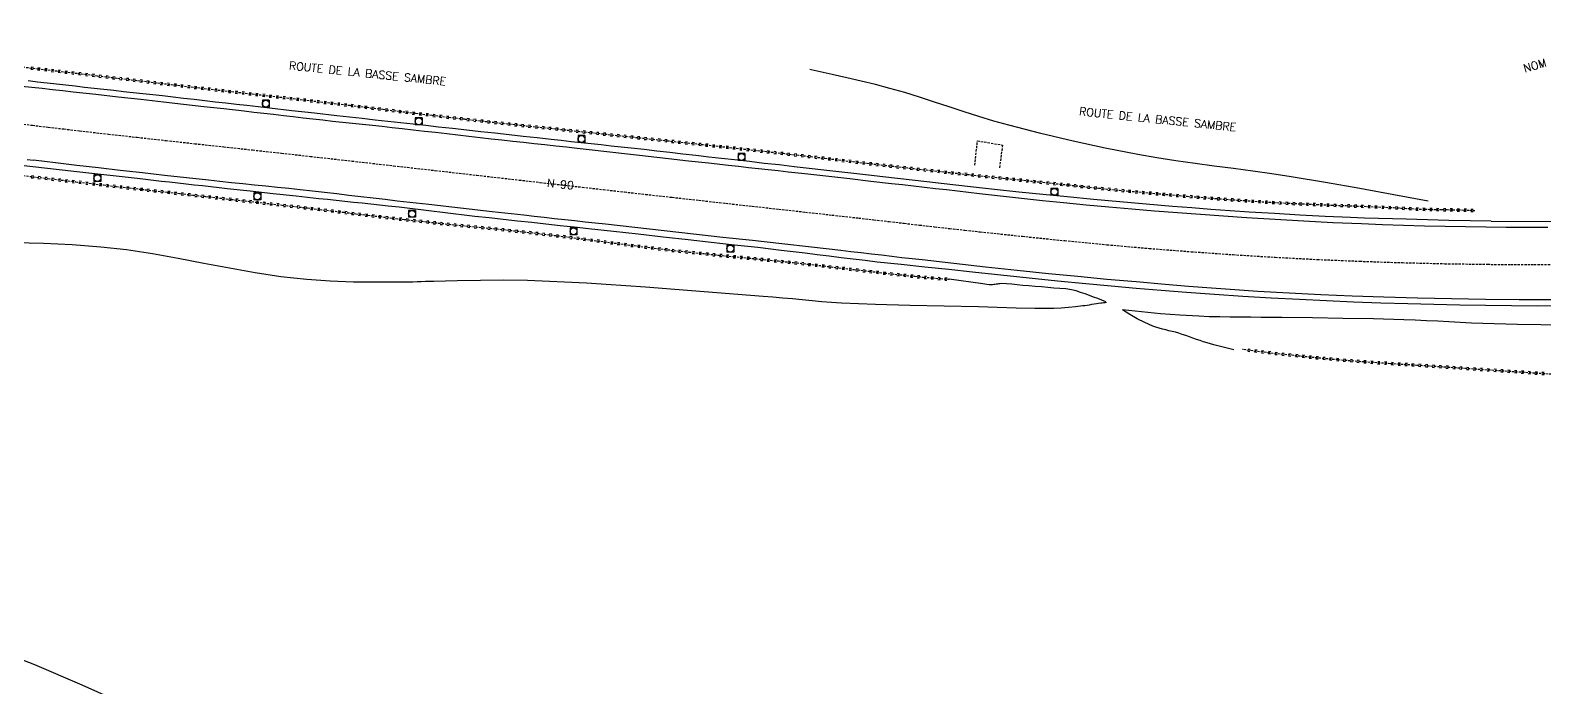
# Model space of a CAD drawing. Header units: millimetres. Extents: x 164000 to 165000, y 125000 to 126000.
# Drawn here: x 164341 to 164672.2, y 125843.6 to 125987.3 of the extents above; entities that cross this region are included whole.
import ezdxf
from ezdxf.enums import TextEntityAlignment as Align

# ---------------------------------------------------------------- set-up
doc = ezdxf.new("R2010")
doc.units = ezdxf.units.MM
doc.linetypes.add('DASHED', pattern=[0.75, 0.5, -0.25])
doc.layers.get('0').update_dxf_attribs({"linetype": 'CONTINUOUS'})
for name, color, linetype in [('W0001', 6, 'DASHED'), ('W0008', 7, 'CONTINUOUS'), ('W0051', 7, 'CONTINUOUS'), ('W0112', 1, 'DASHED'), ('W0211', 2, 'CONTINUOUS'), ('W0214', 2, 'CONTINUOUS'), ('W0220', 5, 'DASHED'), ('W0420', 7, 'CONTINUOUS'), ('W0989', 7, 'CONTINUOUS'), ('W0990', 7, 'CONTINUOUS')]:
    doc.layers.add(name, color=color, linetype=linetype)
doc.styles.get("Standard").update_dxf_attribs({"font": 'romans.shx', "width": 0.85})

# ---------------------------------------------------------------- blocks, each defined once
blk = doc.blocks.new('T420')
for p, q in [((0.75, 0.75), (-0.75, 0.75)), ((-0.75, 0.75), (-0.75, -0.75)), ((0.75, 0.75), (0.75, -0.75)), ((0.75, -0.75), (-0.75, -0.75))]:
    blk.add_line(p, q)
blk.add_ellipse((0, 0), major_axis=(-0.53, 0.53), ratio=1, start_param=3.926991, end_param=10.210176)
blk = doc.blocks.new('t220o')
at = {"color": 0, "linetype": 'Continuous'}
for p, q in [((-0.25, 0.25), (0.25, 0.25)), ((-0.25, -0.25), (0.25, -0.25))]:
    blk.add_line(p, q, dxfattribs=at)

msp = doc.modelspace()

# ---------------------------------------------------------------- linework, layer by layer
at = {"layer": 'W0001'}
msp.add_lwpolyline([(164338.1, 125966.93), (164341.53, 125966.51), (164344.95, 125966.1), (164348.37, 125965.7), (164351.8, 125965.3), (164358.11, 125964.58), (164364.42, 125963.88), (164370.73, 125963.18), (164377.04, 125962.49), (164383.35, 125961.8), (164389.66, 125961.11), (164395.98, 125960.42), (164402.29, 125959.71), (164411.39, 125958.69), (164420.5, 125957.66), (164429.6, 125956.63), (164438.7, 125955.59), (164443.31, 125955.07), (164447.92, 125954.55), (164452.53, 125954.02), (164457.14, 125953.5), (164461.75, 125952.98), (164466.36, 125952.46), (164470.97, 125951.94), (164475.58, 125951.42), (164481.4, 125950.77), (164487.23, 125950.12), (164493.05, 125949.47), (164498.88, 125948.83), (164504.7, 125948.18), (164510.53, 125947.54), (164516.35, 125946.89), (164522.18, 125946.24), (164525.5, 125945.86), (164528.82, 125945.48), (164532.14, 125945.09), (164535.46, 125944.71), (164538.78, 125944.32), (164542.11, 125943.95), (164545.43, 125943.58), (164548.75, 125943.22), (164557.99, 125942.25), (164567.23, 125941.3), (164576.48, 125940.41), (164585.73, 125939.6), (164594.9, 125938.89), (164604.08, 125938.24), (164613.27, 125937.67), (164622.46, 125937.19), (164631.76, 125936.8), (164641.06, 125936.49), (164650.36, 125936.27), (164659.67, 125936.13), (164664.76, 125936.09), (164669.86, 125936.07), (164674.95, 125936.08)], dxfattribs=at)
at = {"layer": 'W0008'}
for points in [[(164660.5, 125945.55), (164655.86, 125945.62), (164651.21, 125945.72), (164646.56, 125945.84), (164641.92, 125945.97), (164638.88, 125946.05), (164635.84, 125946.13), (164632.8, 125946.23), (164629.76, 125946.35), (164624.21, 125946.6), (164618.67, 125946.89), (164613.12, 125947.21), (164607.57, 125947.55), (164603.39, 125947.83), (164599.2, 125948.13), (164595.02, 125948.45), (164590.83, 125948.78), (164585.06, 125949.26), (164579.28, 125949.77), (164573.51, 125950.3), (164567.74, 125950.85), (164562.46, 125951.37), (164557.18, 125951.92), (164551.91, 125952.49), (164546.63, 125953.07), (164543.44, 125953.42), (164540.25, 125953.78), (164537.06, 125954.15), (164533.87, 125954.52), (164530.68, 125954.89), (164527.49, 125955.26), (164524.3, 125955.62), (164521.11, 125955.99), (164517.85, 125956.36), (164514.59, 125956.73), (164511.33, 125957.09), (164508.07, 125957.46), (164504.81, 125957.83), (164501.55, 125958.19), (164498.29, 125958.56), (164495.03, 125958.93), (164492.2, 125959.25), (164489.38, 125959.57), (164486.55, 125959.9), (164483.72, 125960.22), (164480.89, 125960.54), (164478.07, 125960.86), (164475.24, 125961.18), (164472.41, 125961.5), (164470.23, 125961.74), (164468.05, 125961.98), (164465.87, 125962.21), (164463.69, 125962.45), (164461.5, 125962.68), (164459.32, 125962.92), (164457.14, 125963.15), (164454.96, 125963.39), (164451.88, 125963.73), (164448.8, 125964.07), (164445.72, 125964.41), (164442.64, 125964.75), (164439.56, 125965.1), (164436.47, 125965.44), (164433.39, 125965.78), (164430.31, 125966.12), (164427.53, 125966.43), (164424.76, 125966.74), (164421.98, 125967.05), (164419.2, 125967.35), (164416.42, 125967.66), (164413.64, 125967.97), (164410.86, 125968.27), (164408.08, 125968.58), (164403.17, 125969.13), (164398.25, 125969.69), (164393.34, 125970.24), (164388.42, 125970.8), (164386.11, 125971.06), (164383.8, 125971.33), (164381.49, 125971.59), (164379.18, 125971.86), (164376.87, 125972.12), (164374.56, 125972.39), (164372.25, 125972.65), (164369.94, 125972.91), (164367.81, 125973.15), (164365.68, 125973.38), (164363.55, 125973.62), (164361.42, 125973.85), (164359.29, 125974.08), (164357.16, 125974.31), (164355.03, 125974.55), (164352.9, 125974.79), (164350.85, 125975.02), (164348.8, 125975.25), (164346.75, 125975.49), (164344.7, 125975.73), (164342.65, 125975.96), (164340.6, 125976.2)], [(164337.72, 125957.96), (164342.22, 125957.44), (164346.72, 125956.92), (164351.21, 125956.38)], [(164351.21, 125956.38), (164355.84, 125955.87), (164360.46, 125955.36), (164365.09, 125954.85), (164369.71, 125954.33), (164371.51, 125954.13), (164373.31, 125953.93), (164375.11, 125953.73), (164376.91, 125953.53), (164378.72, 125953.33), (164380.52, 125953.12), (164382.32, 125952.92), (164384.12, 125952.73), (164389.13, 125952.17), (164394.14, 125951.63), (164399.15, 125951.08), (164404.17, 125950.54), (164406.06, 125950.34), (164407.95, 125950.14), (164409.84, 125949.94), (164411.73, 125949.74), (164413.62, 125949.54), (164415.51, 125949.34), (164417.4, 125949.14), (164419.29, 125948.93), (164421.67, 125948.66), (164424.04, 125948.38), (164426.41, 125948.1), (164428.78, 125947.81), (164431.16, 125947.52), (164433.53, 125947.24), (164435.9, 125946.96), (164438.27, 125946.68), (164441.38, 125946.33), (164444.48, 125945.99), (164447.59, 125945.65), (164450.69, 125945.31), (164453.79, 125944.98), (164456.9, 125944.64), (164460, 125944.3), (164463.11, 125943.96), (164468.55, 125943.37), (164473.99, 125942.77), (164479.43, 125942.17), (164484.87, 125941.56), (164489.96, 125940.99), (164495.06, 125940.42), (164500.15, 125939.84), (164505.24, 125939.25), (164507.86, 125938.94), (164510.49, 125938.62), (164513.11, 125938.29), (164515.74, 125937.96), (164518.36, 125937.64), (164520.99, 125937.31), (164523.61, 125937), (164526.24, 125936.7), (164531.44, 125936.13), (164536.65, 125935.58), (164541.86, 125935.05), (164547.07, 125934.52), (164553.27, 125933.86), (164559.47, 125933.2), (164565.67, 125932.55), (164571.87, 125931.93), (164577.36, 125931.42), (164582.85, 125930.93), (164588.34, 125930.47), (164593.83, 125930.05), (164600.01, 125929.6), (164606.19, 125929.19), (164612.37, 125928.82), (164618.55, 125928.48), (164624.48, 125928.19), (164630.41, 125927.94), (164636.34, 125927.73), (164642.27, 125927.54), (164647.94, 125927.39), (164653.61, 125927.27), (164659.28, 125927.18), (164664.94, 125927.12), (164670.51, 125927.09), (164676.07, 125927.1)], [(164660.5, 125945.55), (164676.35, 125945.52)]]:
    msp.add_lwpolyline(points, dxfattribs=at)
at = {"layer": 'W0051'}
for points in [[(164672.84, 125944.16), (164668.15, 125944.16), (164663.73, 125944.18), (164659.31, 125944.24), (164654.89, 125944.31), (164650.46, 125944.4), (164645.88, 125944.5), (164641.29, 125944.62), (164636.71, 125944.77), (164632.13, 125944.94), (164625.83, 125945.22), (164619.54, 125945.55), (164613.25, 125945.91), (164606.96, 125946.29), (164601.94, 125946.63), (164596.92, 125946.99), (164591.91, 125947.38), (164586.89, 125947.77), (164581.9, 125948.19), (164576.91, 125948.61), (164571.92, 125949.06), (164566.94, 125949.54), (164562.35, 125950.01), (164557.77, 125950.52), (164553.2, 125951.04), (164548.62, 125951.56), (164546.21, 125951.83), (164543.81, 125952.1), (164541.4, 125952.38), (164539, 125952.65), (164536.59, 125952.92), (164534.19, 125953.2), (164531.78, 125953.47), (164529.38, 125953.74), (164524.81, 125954.26), (164520.24, 125954.78), (164515.67, 125955.29), (164511.1, 125955.8), (164508.93, 125956.04), (164506.76, 125956.28), (164504.59, 125956.52), (164502.42, 125956.76), (164500.25, 125957), (164498.08, 125957.24), (164495.91, 125957.47), (164493.74, 125957.71), (164489.35, 125958.2), (164484.95, 125958.69), (164480.56, 125959.18), (164476.16, 125959.67), (164474.22, 125959.89), (164472.29, 125960.11), (164470.35, 125960.34), (164468.41, 125960.56), (164466.47, 125960.79), (164464.53, 125961.01), (164462.6, 125961.23), (164460.66, 125961.45), (164458.3, 125961.71), (164455.95, 125961.97), (164453.59, 125962.23), (164451.24, 125962.48), (164448.88, 125962.74), (164446.53, 125963), (164444.18, 125963.25), (164441.82, 125963.51), (164439.39, 125963.79), (164436.95, 125964.07), (164434.52, 125964.34), (164432.09, 125964.62), (164429.65, 125964.9), (164427.22, 125965.18), (164424.79, 125965.46), (164422.35, 125965.73), (164420.18, 125965.97), (164418.01, 125966.21), (164415.84, 125966.44), (164413.67, 125966.67), (164411.49, 125966.9), (164409.32, 125967.14), (164407.15, 125967.37), (164404.98, 125967.61), (164402.83, 125967.85), (164400.69, 125968.09), (164398.54, 125968.34), (164396.4, 125968.59), (164394.25, 125968.83), (164392.1, 125969.08), (164389.96, 125969.33), (164387.81, 125969.57), (164383.4, 125970.07), (164378.98, 125970.57), (164374.56, 125971.06), (164370.15, 125971.55), (164365.21, 125972.11), (164360.28, 125972.67), (164355.34, 125973.22), (164350.4, 125973.77), (164348.15, 125974.02), (164345.9, 125974.27), (164343.65, 125974.51), (164341.4, 125974.75), (164339.14, 125975)], [(164340.34, 125959.06), (164341.78, 125958.88)], [(164675.22, 125928.36), (164670.93, 125928.35), (164666.63, 125928.37), (164659.22, 125928.44), (164651.81, 125928.56), (164644.41, 125928.72), (164637, 125928.93), (164630.12, 125929.18), (164623.23, 125929.48), (164616.35, 125929.83), (164609.48, 125930.22), (164604.41, 125930.55), (164599.34, 125930.92), (164594.28, 125931.31), (164589.22, 125931.72), (164582.84, 125932.27), (164576.47, 125932.84), (164570.09, 125933.45), (164563.72, 125934.07), (164556.81, 125934.79), (164549.91, 125935.54), (164543, 125936.31), (164536.1, 125937.08), (164533.87, 125937.33), (164531.64, 125937.58), (164529.41, 125937.84), (164527.18, 125938.1), (164524.96, 125938.35), (164522.73, 125938.61), (164520.5, 125938.87), (164518.27, 125939.12), (164511.83, 125939.85), (164505.39, 125940.58), (164498.95, 125941.3), (164492.51, 125942.02), (164486.08, 125942.74), (164479.66, 125943.45), (164473.23, 125944.16), (164466.81, 125944.87), (164464.58, 125945.12), (164462.35, 125945.37), (164460.12, 125945.61), (164457.9, 125945.86), (164455.67, 125946.1), (164453.44, 125946.35), (164451.21, 125946.6), (164448.98, 125946.85), (164442.06, 125947.62), (164435.14, 125948.39), (164428.22, 125949.17), (164421.3, 125949.96), (164418.65, 125950.26), (164416, 125950.57), (164413.35, 125950.88), (164410.7, 125951.19), (164408.04, 125951.51), (164405.39, 125951.81), (164402.74, 125952.12), (164400.09, 125952.41), (164397.58, 125952.68), (164395.07, 125952.94), (164392.56, 125953.2), (164390.05, 125953.45), (164387.54, 125953.71), (164385.03, 125953.96), (164382.52, 125954.22), (164380.01, 125954.49), (164375.19, 125955.01), (164370.37, 125955.55), (164365.55, 125956.09), (164360.73, 125956.64), (164355.99, 125957.19), (164351.25, 125957.75), (164346.52, 125958.31), (164341.78, 125958.88)]]:
    msp.add_lwpolyline(points, dxfattribs=at)
at = {"layer": 'W0112'}
msp.add_lwpolyline([(164547.59, 125957.78), (164548.16, 125963.12), (164553.62, 125962.19), (164552.96, 125957.09)], dxfattribs=at)
at = {"layer": 'W0211'}
for points in [[(164646.68, 125949.91), (164639.21, 125951.33), (164631.73, 125952.69), (164624.24, 125954), (164616.73, 125955.24), (164612.55, 125955.88), (164608.35, 125956.47), (164604.15, 125957.03), (164599.95, 125957.58), (164595.75, 125958.13), (164591.55, 125958.73), (164587.37, 125959.38), (164583.19, 125960.11), (164576.11, 125961.51), (164569.05, 125963.04), (164562.03, 125964.71), (164555.04, 125966.51), (164551.75, 125967.43), (164548.49, 125968.42), (164545.24, 125969.46), (164541.99, 125970.53), (164538.75, 125971.59), (164535.51, 125972.64), (164532.25, 125973.64), (164528.97, 125974.58), (164525.84, 125975.4), (164522.7, 125976.16), (164519.56, 125976.88), (164516.41, 125977.6), (164511.8, 125978.63), (164511.51, 125978.7)], [(164337.66, 125940.86), (164343.93, 125940.76), (164350.19, 125940.47), (164356.44, 125939.98), (164362.11, 125939.33), (164367.75, 125938.47), (164373.37, 125937.48), (164378.98, 125936.41), (164384.58, 125935.34), (164390.2, 125934.35), (164395.84, 125933.5), (164401.52, 125932.85), (164406.63, 125932.49), (164411.75, 125932.33), (164416.86, 125932.28), (164421.98, 125932.27), (164422.89, 125932.28), (164423.8, 125932.3), (164424.72, 125932.32), (164425.63, 125932.36), (164426.54, 125932.39), (164427.45, 125932.43), (164428.36, 125932.46), (164429.27, 125932.48), (164434.39, 125932.58), (164439.51, 125932.68), (164444.62, 125932.72), (164449.74, 125932.64), (164462.65, 125932.08), (164475.54, 125931.21), (164488.41, 125930.2), (164501.28, 125929.19), (164503.42, 125929.02), (164505.56, 125928.83), (164507.7, 125928.63), (164509.84, 125928.42), (164511.98, 125928.23), (164514.12, 125928.04), (164516.26, 125927.88), (164518.4, 125927.74), (164525.88, 125927.41), (164533.37, 125927.22), (164540.86, 125927.08), (164548.35, 125926.92), (164552.47, 125926.79), (164556.6, 125926.62), (164560.73, 125926.52), (164564.87, 125926.56), (164566.45, 125926.64), (164568.03, 125926.76), (164569.6, 125926.92), (164571.18, 125927.1), (164571.67, 125927.16), (164572.17, 125927.23), (164572.66, 125927.31), (164573.16, 125927.39), (164573.65, 125927.47), (164574.15, 125927.55), (164574.64, 125927.62), (164575.14, 125927.69), (164575.44, 125927.73), (164575.75, 125927.77), (164576.06, 125927.8), (164576.38, 125927.84)], [(164676.41, 125922.83), (164671.31, 125922.88), (164666.21, 125922.96), (164661.11, 125923.1), (164658.64, 125923.18), (164656.18, 125923.29), (164653.72, 125923.42), (164651.26, 125923.55), (164648.8, 125923.68), (164646.34, 125923.81), (164643.88, 125923.92), (164641.42, 125924.01), (164634.75, 125924.19), (164628.08, 125924.31), (164621.41, 125924.4), (164614.74, 125924.5), (164612.47, 125924.53), (164610.2, 125924.54), (164607.93, 125924.55), (164605.66, 125924.56), (164603.39, 125924.58), (164601.12, 125924.62), (164598.85, 125924.69), (164596.58, 125924.78), (164592.39, 125925.02), (164588.2, 125925.34), (164584.02, 125925.72), (164579.85, 125926.18)]]:
    msp.add_lwpolyline(points, dxfattribs=at)
at = {"layer": 'W0214'}
for points in [[(164549.32, 125931.9), (164541.98, 125932.85)], [(164576.21, 125927.9), (164575.33, 125928.27), (164574.45, 125928.63), (164573.56, 125928.98), (164572.66, 125929.3), (164571.69, 125929.65), (164570.72, 125929.99), (164569.74, 125930.3), (164568.73, 125930.54), (164567.45, 125930.75), (164566.15, 125930.87), (164564.85, 125930.95), (164563.55, 125931.05), (164562.18, 125931.18), (164560.8, 125931.29), (164559.42, 125931.41), (164558.05, 125931.52), (164556.87, 125931.64), (164555.7, 125931.78), (164554.52, 125931.89), (164553.34, 125931.91), (164553.07, 125931.9), (164552.79, 125931.87), (164552.52, 125931.82), (164552.25, 125931.78), (164551.98, 125931.73), (164551.71, 125931.69), (164551.44, 125931.66), (164551.16, 125931.65), (164550.7, 125931.67), (164550.23, 125931.72), (164549.77, 125931.79), (164549.32, 125931.9)], [(164604.21, 125917.45), (164602.74, 125917.78), (164601.28, 125918.14), (164599.83, 125918.52), (164598.38, 125918.94), (164597.6, 125919.19), (164596.82, 125919.45), (164596.04, 125919.72), (164595.27, 125920), (164594.49, 125920.28), (164593.72, 125920.56), (164592.94, 125920.83), (164592.16, 125921.08), (164591.45, 125921.28), (164590.74, 125921.46), (164590.03, 125921.63), (164589.32, 125921.8), (164588.61, 125921.97), (164587.9, 125922.16), (164587.19, 125922.38), (164586.5, 125922.63), (164584.77, 125923.38), (164583.08, 125924.22), (164581.44, 125925.16), (164579.85, 125926.18)], [(164337.68, 125850.37), (164341.95, 125848.67), (164352.3, 125844.27), (164362.58, 125839.68)]]:
    msp.add_lwpolyline(points, dxfattribs=at)
at = {"layer": 'W0220'}
for points in [[(164335.66, 125979.68), (164342.67, 125978.87), (164347.04, 125978.36), (164351.41, 125977.85), (164355.77, 125977.33), (164360.14, 125976.81), (164364.5, 125976.29), (164368.87, 125975.77), (164373.24, 125975.25), (164377.6, 125974.74), (164381.34, 125974.3), (164385.08, 125973.87), (164388.82, 125973.44), (164392.56, 125973.01), (164396.3, 125972.59), (164400.04, 125972.15), (164403.78, 125971.72), (164407.52, 125971.28), (164411.09, 125970.86), (164414.65, 125970.43), (164418.22, 125970), (164421.78, 125969.56), (164425.35, 125969.13), (164428.91, 125968.7), (164432.48, 125968.28), (164436.05, 125967.87), (164440.53, 125967.37), (164445.01, 125966.88), (164449.49, 125966.4), (164453.97, 125965.93), (164458.46, 125965.46), (164462.94, 125964.99), (164467.42, 125964.51), (164471.9, 125964.03), (164480.31, 125963.13), (164488.71, 125962.23), (164497.11, 125961.32), (164505.51, 125960.38), (164508.6, 125960.03), (164511.68, 125959.67), (164514.77, 125959.3), (164517.85, 125958.94), (164520.94, 125958.57), (164524.02, 125958.21), (164527.11, 125957.85), (164530.2, 125957.5), (164538.05, 125956.63), (164545.9, 125955.78), (164553.76, 125954.95), (164561.61, 125954.13), (164568.15, 125953.46), (164574.69, 125952.78), (164581.23, 125952.14), (164587.78, 125951.54), (164594.03, 125951), (164600.29, 125950.51), (164606.56, 125950.05), (164612.82, 125949.65), (164616.01, 125949.48), (164619.19, 125949.33), (164622.38, 125949.19), (164625.57, 125949.07), (164628.75, 125948.95), (164631.94, 125948.83), (164635.13, 125948.7), (164638.31, 125948.56), (164639.12, 125948.52), (164639.93, 125948.47), (164640.74, 125948.43), (164641.54, 125948.38), (164642.35, 125948.33), (164643.16, 125948.29), (164643.97, 125948.25), (164644.78, 125948.21), (164645.99, 125948.17), (164647.2, 125948.14), (164648.41, 125948.12), (164649.63, 125948.1), (164650.84, 125948.08), (164652.05, 125948.05), (164653.26, 125948.03), (164654.48, 125947.99), (164655.13, 125947.97), (164655.78, 125947.94), (164656.43, 125947.91), (164657.08, 125947.88)], [(164338.7, 125955.61), (164344.82, 125954.89), (164350.94, 125954.17), (164357.06, 125953.46), (164359.86, 125953.15), (164362.65, 125952.83), (164365.44, 125952.51), (164368.24, 125952.2), (164371.03, 125951.89), (164373.83, 125951.58), (164376.62, 125951.26), (164379.42, 125950.95), (164384.98, 125950.32), (164390.53, 125949.7), (164396.09, 125949.07), (164401.65, 125948.44), (164404.29, 125948.13), (164406.93, 125947.81), (164409.57, 125947.5), (164412.21, 125947.18), (164414.86, 125946.86), (164417.5, 125946.55), (164420.14, 125946.24), (164422.78, 125945.94), (164426.51, 125945.53), (164430.25, 125945.14), (164433.98, 125944.76), (164437.71, 125944.39), (164441.45, 125944.01), (164445.18, 125943.63), (164448.91, 125943.23), (164452.64, 125942.81), (164456.29, 125942.38), (164459.94, 125941.92), (164463.58, 125941.45), (164467.23, 125940.98), (164470.87, 125940.5), (164474.52, 125940.04), (164478.16, 125939.58), (164481.81, 125939.16), (164485.07, 125938.8), (164488.33, 125938.46), (164491.58, 125938.13), (164494.84, 125937.82), (164498.1, 125937.5), (164501.36, 125937.18), (164504.62, 125936.86), (164507.87, 125936.52), (164511.21, 125936.15), (164514.53, 125935.77), (164517.86, 125935.38), (164521.19, 125934.99), (164524.52, 125934.6), (164527.85, 125934.22), (164531.18, 125933.85), (164534.52, 125933.51), (164536.38, 125933.32), (164538.25, 125933.16), (164540.11, 125933), (164541.98, 125932.85)], [(164676.69, 125911.91), (164670.01, 125912.34), (164663.33, 125912.78), (164656.65, 125913.23), (164649.97, 125913.68), (164644.22, 125914.05), (164638.47, 125914.41), (164632.73, 125914.79), (164626.99, 125915.25), (164622.51, 125915.66), (164618.05, 125916.11), (164613.58, 125916.59), (164609.12, 125917.11), (164608.35, 125917.2), (164607.58, 125917.3), (164606.82, 125917.41), (164606.05, 125917.52)]]:
    msp.add_lwpolyline(points, dxfattribs=at)

# ---------------------------------------------------------------- block references
for p, rotation in [((164341.44, 125979.01), 353.4296761662619), ((164342.93, 125978.84), 353.3557073492346), ((164344.42, 125978.67), 353.3557073492346), ((164345.91, 125978.49), 353.3557073492346), ((164347.4, 125978.32), 353.2857095146016), ((164348.89, 125978.14), 353.2857095146016), ((164350.38, 125977.97), 353.2857095146016), ((164351.87, 125977.79), 353.2350569211965), ((164353.36, 125977.62), 353.2350569211965), ((164354.85, 125977.44), 353.2350569211965), ((164356.34, 125977.26), 353.2037496048158), ((164357.83, 125977.08), 353.2037496048158), ((164359.32, 125976.91), 353.2037496048158), ((164360.81, 125976.73), 353.1961492549994), ((164362.3, 125976.55), 353.1961492549994), ((164363.79, 125976.37), 353.1961492549994), ((164365.28, 125976.2), 353.2122559045033), ((164366.77, 125976.02), 353.2122559045033), ((164368.25, 125975.84), 353.2122559045033), ((164369.74, 125975.67), 353.247707906728), ((164371.23, 125975.49), 353.247707906728), ((164372.72, 125975.31), 353.247707906728), ((164374.21, 125975.14), 353.3025052377919), ((164375.7, 125974.96), 353.3025052377919), ((164377.19, 125974.79), 353.3025052377919), ((164378.68, 125974.61), 353.363317218145), ((164380.17, 125974.44), 353.363317218145), ((164381.66, 125974.27), 353.4148101808984), ((164383.15, 125974.09), 353.4148101808984), ((164384.64, 125973.92), 353.4148101808984), ((164386.13, 125973.75), 353.4486297132162), ((164387.62, 125973.58), 353.4486297132162), ((164389.11, 125973.41), 353.4647757954742), ((164390.6, 125973.24), 353.4647757954742), ((164392.09, 125973.07), 353.4647757954742), ((164393.58, 125972.9), 353.4598179031372), ((164395.07, 125972.73), 353.4598179031372), ((164396.56, 125972.56), 353.4337560484518), ((164398.05, 125972.38), 353.4337560484518), ((164399.54, 125972.21), 353.4337560484518), ((164401.03, 125972.04), 353.3900207863907), ((164402.52, 125971.87), 353.3900207863907), ((164404.01, 125971.69), 353.3286121403089), ((164405.5, 125971.52), 353.3286121403089), ((164406.99, 125971.35), 353.3286121403089), ((164408.48, 125971.17), 353.2321397277373), ((164409.97, 125970.99), 353.2321397277373), ((164411.46, 125970.82), 353.1257251949608), ((164412.95, 125970.64), 353.1257251949608), ((164414.44, 125970.46), 353.1257251949608), ((164415.93, 125970.28), 353.0622863417314), ((164417.42, 125970.09), 353.0622863417314), ((164418.91, 125969.91), 353.0418233773128), ((164420.4, 125969.73), 353.0418233773128), ((164421.89, 125969.55), 353.0718379777097), ((164423.38, 125969.37), 353.0718379777097), ((164424.86, 125969.19), 353.0718379777097), ((164426.35, 125969.01), 353.152329604327), ((164427.84, 125968.83), 353.152329604327), ((164429.33, 125968.65), 353.2757956738111), ((164430.82, 125968.48), 353.2757956738111), ((164432.31, 125968.3), 353.2757956738111), ((164433.8, 125968.13), 353.4422357812577), ((164435.29, 125967.96), 353.4422357812577), ((164436.78, 125967.79), 353.6190889317859), ((164438.27, 125967.62), 353.6190889317859), ((164439.76, 125967.45), 353.6190889317859), ((164441.26, 125967.29), 353.7738154542381), ((164442.75, 125967.13), 353.7738154542381), ((164444.24, 125966.96), 353.7738154542381), ((164445.73, 125966.8), 353.8929579911194), ((164447.22, 125966.64), 353.8929579911194), ((164448.71, 125966.48), 353.8929579911194), ((164450.2, 125966.33), 353.9765162756829), ((164451.7, 125966.17), 353.9765162756829), ((164453.19, 125966.01), 353.9765162756829), ((164454.68, 125965.85), 354.0153127342285), ((164456.17, 125965.7), 354.0153127342285), ((164457.66, 125965.54), 354.0153127342285), ((164459.15, 125965.38), 354.009346854354), ((164460.65, 125965.23), 354.009346854354), ((164462.14, 125965.07), 354.009346854354), ((164463.63, 125964.91), 353.9677953535313), ((164465.12, 125964.76), 353.9677953535313), ((164466.61, 125964.6), 353.9677953535313), ((164468.1, 125964.44), 353.8906583271671), ((164469.6, 125964.28), 353.8906583271671), ((164471.09, 125964.12), 353.8906583271671), ((164472.58, 125963.96), 353.8630197797958), ((164474.07, 125963.8), 353.8630197797958), ((164475.56, 125963.64), 353.8630197797958), ((164477.05, 125963.48), 353.8630197797958), ((164478.54, 125963.32), 353.8630197797958), ((164480.04, 125963.16), 353.8630197797958), ((164481.53, 125963), 353.8685376728876), ((164483.02, 125962.84), 353.8685376728876), ((164484.51, 125962.68), 353.8685376728876), ((164486, 125962.52), 353.8685376728876), ((164487.49, 125962.36), 353.8685376728876), ((164488.98, 125962.2), 353.7990179525244), ((164490.48, 125962.04), 353.7990179525244), ((164491.97, 125961.87), 353.7990179525244), ((164493.46, 125961.71), 353.7990179525244), ((164494.95, 125961.55), 353.7990179525244), ((164496.44, 125961.39), 353.7990179525244), ((164497.93, 125961.22), 353.6544613128872), ((164499.42, 125961.06), 353.6544613128872), ((164500.91, 125960.89), 353.6544613128872), ((164502.4, 125960.73), 353.6544613128872), ((164503.89, 125960.56), 353.6544613128872), ((164505.39, 125960.39), 353.6544613128872), ((164506.88, 125960.22), 353.4881271281544), ((164508.37, 125960.05), 353.4881271281544), ((164509.86, 125959.88), 353.349743934503), ((164511.35, 125959.71), 353.349743934503), ((164512.84, 125959.53), 353.2563791297641), ((164514.33, 125959.36), 353.2563791297641), ((164515.81, 125959.18), 353.208033048866), ((164517.3, 125959), 353.208033048866), ((164518.79, 125958.82), 353.2137612394259), ((164520.28, 125958.65), 353.2137612394259), ((164521.77, 125958.47), 353.2735635842715), ((164523.26, 125958.3), 353.2735635842715), ((164524.75, 125958.12), 353.3783843444442), ((164526.24, 125957.95), 353.3783843444442), ((164527.73, 125957.78), 353.5282231443172), ((164529.22, 125957.61), 353.5282231443172), ((164530.71, 125957.44), 353.6902999229619), ((164532.2, 125957.28), 353.6902999229619), ((164533.7, 125957.11), 353.6902999229619), ((164535.19, 125956.95), 353.6902999229619), ((164536.68, 125956.78), 353.6902999229619), ((164538.17, 125956.62), 353.8367980646428), ((164539.66, 125956.45), 353.8367980646428), ((164541.15, 125956.29), 353.8367980646428), ((164542.64, 125956.13), 353.8367980646428), ((164341.51, 125955.27), 353.2874631189982), ((164343, 125955.1), 353.2874631189982), ((164344.49, 125954.92), 353.2874631189982), ((164345.98, 125954.75), 353.3515183405196), ((164347.47, 125954.58), 353.3515183405196), ((164348.96, 125954.4), 353.3515183405196), ((164350.45, 125954.23), 353.3515183405196), ((164351.94, 125954.06), 353.4155722592592), ((164353.43, 125953.88), 353.4155722592592), ((164354.92, 125953.71), 353.4155722592592), ((164356.41, 125953.54), 353.4155722592592), ((164357.9, 125953.37), 353.4769969253415), ((164359.39, 125953.2), 353.4769969253415), ((164360.88, 125953.03), 353.530854324857), ((164362.38, 125952.86), 353.530854324857), ((164544.13, 125955.97), 353.8367980646428), ((164545.62, 125955.81), 353.8367980646428), ((164547.12, 125955.65), 353.9611587879734), ((164548.61, 125955.49), 353.9611587879734), ((164550.1, 125955.34), 353.9611587879734), ((164551.59, 125955.18), 353.9611587879734), ((164553.08, 125955.02), 353.9611587879734), ((164554.58, 125954.86), 354.0633819860177), ((164556.07, 125954.71), 354.0633819860177), ((164557.56, 125954.55), 354.0633819860177), ((164559.05, 125954.4), 354.0633819860177), ((164560.54, 125954.24), 354.0633819860177), ((164562.03, 125954.09), 354.0877981016187), ((164563.53, 125953.93), 354.0877981016187), ((164565.02, 125953.78), 354.0877981016187), ((164566.51, 125953.63), 354.0877981016187), ((164568, 125953.47), 354.0877981016187), ((164569.5, 125953.32), 354.1228922157564), ((164570.99, 125953.16), 354.1228922157564), ((164572.48, 125953.01), 354.1228922157564), ((164573.97, 125952.86), 354.1228922157564), ((164363.87, 125952.69), 353.5727889984981), ((164365.36, 125952.52), 353.5727889984981), ((164366.85, 125952.36), 353.6028009336446), ((164368.34, 125952.19), 353.6177249420573), ((164369.83, 125952.02), 353.6177249420573), ((164371.32, 125951.86), 353.6175609944297), ((164372.81, 125951.69), 353.6175609944297), ((164374.3, 125951.52), 353.6054742511845), ((164375.79, 125951.36), 353.6054742511845), ((164377.28, 125951.19), 353.5814647155511), ((164378.77, 125951.02), 353.5814647155511), ((164380.26, 125950.85), 353.5886420702767), ((164381.75, 125950.69), 353.5886420702767), ((164383.24, 125950.52), 353.5886420702767), ((164384.73, 125950.35), 353.5886420702767), ((164386.23, 125950.18), 353.6075926122355), ((164387.72, 125950.02), 353.6075926122355), ((164389.21, 125949.85), 353.6075926122355), ((164390.7, 125949.68), 353.5677519966017), ((164392.19, 125949.51), 353.5677519966017), ((164575.46, 125952.71), 354.349450132133), ((164576.96, 125952.56), 354.349450132133), ((164578.45, 125952.41), 354.349450132133), ((164579.94, 125952.26), 354.349450132133), ((164581.43, 125952.12), 354.7674571074277), ((164582.93, 125951.98), 354.7674571074277), ((164584.42, 125951.84), 354.7674571074277), ((164585.92, 125951.71), 354.7674571074277), ((164587.41, 125951.57), 354.7674571074277), ((164588.9, 125951.44), 355.1474021405346), ((164590.4, 125951.31), 355.1474021405346), ((164591.89, 125951.19), 355.1474021405346), ((164593.39, 125951.06), 355.1474021405346), ((164594.88, 125950.94), 355.4506186197681), ((164596.38, 125950.82), 355.4506186197681), ((164597.87, 125950.7), 355.4506186197681), ((164599.37, 125950.58), 355.4506186197681), ((164600.86, 125950.47), 355.8519281045578), ((164602.36, 125950.36), 355.8519281045578), ((164603.86, 125950.25), 355.8519281045578), ((164605.35, 125950.14), 355.8519281045578), ((164606.85, 125950.03), 356.3513237408068), ((164608.35, 125949.94), 356.3513237408068), ((164609.84, 125949.84), 356.3513237408068), ((164611.34, 125949.75), 356.3513237408068), ((164612.84, 125949.65), 356.8556857199109), ((164614.33, 125949.57), 356.8556857199109), ((164615.83, 125949.49), 356.8556857199109), ((164393.68, 125949.35), 353.5677519966017), ((164395.17, 125949.18), 353.5677519966017), ((164396.66, 125949.01), 353.4691204683276), ((164398.15, 125948.84), 353.4691204683276), ((164399.64, 125948.67), 353.4691204683276), ((164401.13, 125948.5), 353.4691204683276), ((164402.62, 125948.32), 353.3362728122997), ((164404.11, 125948.15), 353.3362728122997), ((164405.6, 125947.97), 353.2133220624579), ((164407.09, 125947.8), 353.1380786225609), ((164408.58, 125947.62), 353.1380786225609), ((164410.07, 125947.44), 353.1105427932211), ((164411.56, 125947.26), 353.1105427932211), ((164413.05, 125947.08), 353.1392555824236), ((164414.54, 125946.9), 353.1392555824236), ((164416.02, 125946.72), 353.2242163417995), ((164417.51, 125946.54), 353.3568830055173), ((164419, 125946.37), 353.3568830055173), ((164420.49, 125946.2), 353.5372550379632), ((164617.33, 125949.42), 357.280156453487), ((164618.83, 125949.34), 357.280156453487), ((164620.33, 125949.28), 357.5978426839997), ((164621.83, 125949.22), 357.5978426839997), ((164623.32, 125949.16), 357.8087379803592), ((164624.82, 125949.1), 357.8087379803592), ((164626.32, 125949.04), 357.8871218500465), ((164627.82, 125948.99), 357.8871218500465), ((164629.32, 125948.93), 357.832985053947), ((164630.82, 125948.88), 357.832985053947), ((164632.32, 125948.82), 357.6720327602305), ((164633.82, 125948.76), 357.6720327602305), ((164635.32, 125948.69), 357.4042682349123), ((164636.81, 125948.63), 357.4042682349123), ((164638.31, 125948.56), 357.0974245865863), ((164639.81, 125948.48), 356.8387046001139), ((164641.31, 125948.39), 356.6324123914674), ((164642.81, 125948.31), 356.8953974006367), ((164644.3, 125948.23), 357.5913192307357), ((164645.8, 125948.18), 358.0605477095073), ((164647.3, 125948.14), 358.8207031339618), ((164648.8, 125948.11), 359.0110617299317), ((164650.3, 125948.09), 359.0471551419071), ((164651.8, 125948.06), 358.9289775405446), ((164653.3, 125948.02), 358.313135289648), ((164654.8, 125947.98), 357.9588921186764), ((164656.3, 125947.92), 357.3890394455844), ((164421.98, 125946.03), 353.5372550379632), ((164423.48, 125945.86), 353.7793619613458), ((164424.97, 125945.7), 353.7793619613458), ((164426.46, 125945.54), 353.7793619613458), ((164427.95, 125945.38), 354.0280075673591), ((164429.44, 125945.23), 354.0280075673591), ((164430.93, 125945.07), 354.1911022826977), ((164432.43, 125944.92), 354.1911022826977), ((164433.92, 125944.77), 354.1911022826977), ((164435.41, 125944.62), 354.2686439875038), ((164436.9, 125944.47), 354.2686439875038), ((164438.4, 125944.32), 354.2440860283317), ((164439.89, 125944.17), 354.2440860283317), ((164441.38, 125944.02), 354.2440860283317), ((164442.87, 125943.86), 354.1174301868893), ((164444.36, 125943.71), 354.1174301868893), ((164445.86, 125943.55), 353.9052260927183), ((164447.35, 125943.39), 353.9052260927183), ((164448.84, 125943.24), 353.9052260927183), ((164450.33, 125943.07), 353.6074765004254), ((164451.82, 125942.9), 353.6074765004254), ((164453.31, 125942.73), 353.24547969116), ((164454.8, 125942.55), 353.24547969116), ((164456.29, 125942.38), 353.24547969116), ((164457.78, 125942.19), 352.9008239727814), ((164459.27, 125942.01), 352.9008239727814), ((164460.76, 125941.82), 352.6675970843778), ((164462.24, 125941.63), 352.6675970843778), ((164463.73, 125941.44), 352.5458041681663), ((164465.22, 125941.24), 352.5458041681663), ((164466.71, 125941.05), 352.5458041681663), ((164468.19, 125940.85), 352.5578939229695), ((164469.68, 125940.66), 352.5578939229695), ((164471.17, 125940.46), 352.7038648519208), ((164472.66, 125940.27), 352.7038648519208), ((164474.14, 125940.08), 352.7038648519208), ((164475.63, 125939.9), 352.9612657536385), ((164477.12, 125939.71), 352.9612657536385), ((164478.61, 125939.53), 353.3300909552274), ((164480.1, 125939.36), 353.3300909552274), ((164481.59, 125939.18), 353.3300909552274), ((164483.08, 125939.02), 353.7203382675102), ((164484.57, 125938.85), 353.7203382675102), ((164486.06, 125938.7), 354.0491901863811), ((164487.55, 125938.54), 354.0491901863811), ((164489.05, 125938.39), 354.2895238509485), ((164490.54, 125938.24), 354.2895238509485), ((164492.03, 125938.09), 354.4413359174799), ((164493.53, 125937.95), 354.4413359174799), ((164495.02, 125937.8), 354.4843180769084), ((164496.51, 125937.66), 354.4843180769084), ((164498, 125937.51), 354.4843180769084), ((164499.5, 125937.37), 354.4184668809566), ((164500.99, 125937.22), 354.4184668809566), ((164502.48, 125937.07), 354.2640849144601), ((164503.98, 125936.92), 354.2640849144601), ((164505.47, 125936.77), 354.0211743242215), ((164506.96, 125936.61), 354.0211743242215), ((164508.45, 125936.45), 353.7355294144834), ((164509.94, 125936.29), 353.7355294144834), ((164511.43, 125936.12), 353.483161535658), ((164512.92, 125935.95), 353.483161535658), ((164514.41, 125935.78), 353.483161535658), ((164515.9, 125935.61), 353.3257737666128), ((164517.39, 125935.44), 353.3257737666128), ((164518.88, 125935.26), 353.2633686291699), ((164520.37, 125935.08), 353.2633686291699), ((164521.86, 125934.91), 353.3132528896232), ((164523.35, 125934.73), 353.3132528896232), ((164524.84, 125934.56), 353.4754221272694), ((164526.33, 125934.39), 353.4754221272694), ((164527.82, 125934.22), 353.4754221272694), ((164529.31, 125934.06), 353.7325621924459), ((164530.8, 125933.89), 353.7325621924459), ((164532.3, 125933.73), 354.08466896584), ((164533.79, 125933.58), 354.08466896584), ((164535.28, 125933.43), 354.4625592425295), ((164536.77, 125933.29), 354.8268971250011), ((164538.27, 125933.15), 355.191234782969), ((164539.76, 125933.03), 355.191234782969), ((164541.26, 125932.91), 355.5555722152586), ((164607.53, 125917.31), 172.2450002055157), ((164609.02, 125917.12), 173.0478609843819), ((164610.51, 125916.95), 173.4132202527312), ((164612, 125916.78), 173.4132202527312), ((164613.49, 125916.6), 173.4132202527312), ((164614.98, 125916.44), 173.7793654919204), ((164616.48, 125916.28), 173.7793654919204), ((164617.97, 125916.12), 173.7793654919204), ((164619.46, 125915.97), 174.2344846848076), ((164620.95, 125915.81), 174.2344846848076), ((164622.44, 125915.66), 174.2344846848076), ((164623.94, 125915.53), 174.7785714360978), ((164625.43, 125915.39), 174.7785714360978), ((164626.92, 125915.25), 174.7785714360978), ((164628.42, 125915.13), 175.4837278015914), ((164629.92, 125915.02), 175.4837278015914), ((164631.41, 125914.9), 175.4837278015914), ((164632.91, 125914.78), 176.149302145829), ((164634.4, 125914.68), 176.149302145829), ((164635.9, 125914.58), 176.149302145829), ((164637.4, 125914.48), 176.149302145829), ((164638.89, 125914.38), 176.4194599670026), ((164640.39, 125914.29), 176.4194599670026), ((164641.89, 125914.19), 176.4194599670026), ((164643.38, 125914.1), 176.4194599670026), ((164644.88, 125914.01), 176.2941262687116), ((164646.38, 125913.91), 176.2941262687116), ((164647.87, 125913.81), 176.2941262687116), ((164649.37, 125913.71), 176.2941262687116), ((164650.87, 125913.62), 176.1652389724017), ((164652.37, 125913.52), 176.1652389724017), ((164653.86, 125913.42), 176.1652389724017), ((164655.36, 125913.31), 176.1652389724017), ((164656.85, 125913.21), 176.1966756972657), ((164658.35, 125913.11), 176.1966756972657), ((164659.85, 125913.02), 176.1966756972657), ((164661.35, 125912.92), 176.1966756972657), ((164662.84, 125912.82), 176.1966756972657), ((164664.34, 125912.72), 176.2281150579901), ((164665.84, 125912.62), 176.2281150579901), ((164667.33, 125912.52), 176.2281150579901), ((164668.83, 125912.42), 176.2281150579901), ((164670.33, 125912.32), 176.2595570531749), ((164671.82, 125912.23), 176.2595570531749)]:
    msp.add_blockref('t220o', p, dxfattribs=dict(at, rotation=rotation))
at = {"layer": 'W0420'}
for p in [(164392.54, 125971.24), (164425.96, 125967.38), (164461.57, 125963.49), (164496.57, 125959.59), (164355.71, 125954.96), (164390.69, 125951), (164564.98, 125951.96), (164424.51, 125947.15), (164459.83, 125943.35), (164494.13, 125939.55)]:
    msp.add_blockref('T420', p, dxfattribs=at)

# ---------------------------------------------------------------- texts
at = {"layer": 'W0989'}
for s, rotation, p in [('NOM DE RUE INCONNU', 16.6562, (164680.44, 125982.67)), ('ROUTE DE LA BASSE SAMBRE', 354.1401, (164414.8, 125977.84)), ('ROUTE DE LA BASSE SAMBRE', 354.1401, (164587.57, 125967.83))]:
    msp.add_text(s, height=1.75, rotation=rotation, dxfattribs=at).set_placement(p, align=Align.MIDDLE_CENTER)
at = {"layer": 'W0990'}
msp.add_text('N 90', height=1.75, rotation=354.2895, dxfattribs=at).set_placement((164456.97, 125953.65), align=Align.MIDDLE_CENTER)

doc.saveas('drawing.dxf')
